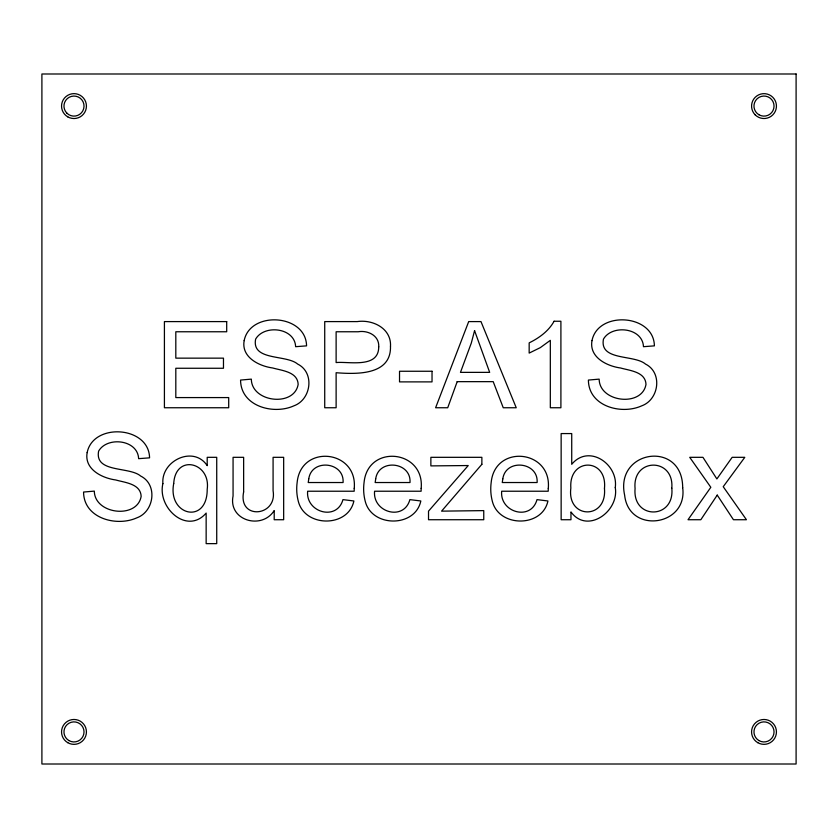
<?xml version="1.0" encoding="UTF-8"?>
<svg xmlns="http://www.w3.org/2000/svg" width="838" height="838" viewBox="0 0 838 838"><rect width="100%" height="100%" fill="white"/><g stroke="black" fill="none" stroke-linecap="round" stroke-linejoin="round"><path stroke-width="1.26" d="M243.638 491.927C237.887 520.388 277.525 516.679 273.083 490.754L273.083 457.318L283.663 457.318L283.663 519.728L274.204 519.728L274.204 510.562C261.844 530.245 228.03 520.555 233.069 495.981L233.069 457.318L243.638 457.318L243.638 491.927M354.233 488.407L354.181 491.225L307.64 491.225C305.577 512.427 336.981 521.446 342.952 499.626L353.887 500.977C348.283 527.605 305.304 527.552 298.412 501.7A48.698 48.698 0 0 1 297.155 482.384C300.947 443.794 357.847 449.807 354.233 488.407M421.168 488.407L421.116 491.225L374.576 491.225C372.512 512.427 403.916 521.446 409.887 499.626L420.823 500.977C415.219 527.605 372.24 527.552 365.337 501.7A48.698 48.698 0 0 1 364.08 482.384C367.882 443.794 424.782 449.807 421.168 488.407M548.282 488.407L548.22 491.225L501.679 491.225C499.616 512.427 531.03 521.446 537.001 499.626L547.926 500.977C542.322 527.605 499.343 527.552 492.451 501.7A48.698 48.698 0 0 1 491.194 482.384C494.986 443.794 551.896 449.807 548.282 488.407M682.677 487.643C687.925 526.159 628.825 534.529 624.624 495.132C614.757 449.66 682.645 439.96 682.677 487.643M173.717 483.495C167.422 515.548 207.311 525.07 207.206 489.287C210.935 462.356 175.519 453.431 173.717 483.495M671.804 488.166C674.957 519.602 632.281 520.052 635.078 488.523C632.114 457.59 674.349 457.213 671.804 488.166M604.46 488.46C607.246 520.094 566.718 519.392 570.846 488.051C568.583 457.37 607.56 457.433 604.46 488.46M162.886 483.599C157.125 507.797 187.115 535.178 206.148 513.086L206.148 543.642L216.728 543.642L216.728 457.318L207.206 457.318L207.206 465.656C193.725 445.114 160.948 460.575 162.886 483.599M615.27 487.58C619.366 511.431 587.197 534.435 570.961 511.913L570.961 519.728L561.146 519.728L561.146 433.571L571.726 433.571L571.726 464.304C588.789 443.648 618.517 464.126 615.27 487.58M378.724 346.869C378.755 368.71 348.818 361.293 336.122 362.561L336.122 331.764L358.161 331.764C367.882 330.046 379.488 335.703 378.724 346.869M87.152 452.614C84.104 469.207 101.953 478.089 115.707 479.965C124.998 482.615 140.616 483.756 141.151 496.337C137.296 519.309 94.568 514.396 94.317 491.11L83.57 492.042C83.674 518.313 116.492 527.081 136.898 517.811C154.202 511.578 157.953 484.584 140.648 476.036C129.335 466.316 94.453 473.114 98.612 451.148C107.044 436.231 137.799 439.479 138.626 458.669L149.562 457.841C149.07 426.008 93.165 422.352 87.152 452.614M244.162 340.626C241.103 357.229 258.963 366.112 272.717 367.987C282.008 370.637 297.616 371.779 298.16 384.359C294.295 407.331 251.568 402.418 251.327 379.132L240.569 380.064C240.684 406.336 273.502 415.103 293.897 405.833C311.212 399.6 314.962 372.606 297.647 364.059C286.334 354.338 251.463 361.136 255.611 339.17C264.043 324.254 294.798 327.501 295.636 346.691L306.561 345.864C306.079 314.03 250.174 310.374 244.162 340.626M591.995 340.626C588.936 357.229 606.796 366.112 620.549 367.987C629.841 370.637 645.449 371.779 645.993 384.359C642.128 407.331 599.4 402.418 599.16 379.132L588.402 380.064C588.517 406.336 621.335 415.103 641.73 405.833C659.035 399.6 662.785 372.606 645.48 364.059C634.167 354.338 599.285 361.136 603.444 339.17C611.876 324.254 642.631 327.501 643.469 346.691L654.394 345.864C653.912 314.03 598.007 310.374 591.995 340.626M390.487 346.513C391.168 375.476 356.119 374.282 336.122 372.721L336.122 407.75L324.725 407.75L324.725 321.593L357.218 321.593C372.91 319.268 391.65 328.559 390.487 346.513M308.761 478.907L308.227 482.531L343.077 482.531C344.533 461.78 311.589 458.292 308.761 478.907M375.696 478.907L375.162 482.531L410.002 482.531C411.458 461.78 378.525 458.292 375.696 478.907M502.8 478.907L502.266 482.531L537.116 482.531C538.572 461.78 505.639 458.292 502.8 478.907M474.57 330.643L471.312 343.046L460.471 372.365L489.675 372.365L474.57 330.643M457.181 381.657L447.722 407.75L435.613 407.75L468.693 321.593L480.981 321.593L516.239 407.75L503.25 407.75L493.205 381.657L457.181 381.657M554.086 321.247C548.628 331.104 539.117 337.997 529.166 342.868L529.166 353.091L540.301 347.634L550.325 340.343L550.325 407.75L560.905 407.75L560.905 321.247L554.086 321.247M717.234 495.101L700.83 519.728L688.019 519.728L710.823 487.287L689.726 457.318L702.946 457.318L716.878 478.938L732.161 457.318L744.793 457.318L723.225 486.7L746.438 519.728L733.449 519.728L717.234 495.101M481.871 464.304L441.563 511.149L483.756 510.614L483.756 519.728L428.522 519.728L428.522 511.149L468.243 465.54L430.868 465.897L430.868 457.318L481.871 457.318L481.871 464.304M796.1 73.995L41.9 73.995L41.9 764.005L796.1 764.005L796.1 73.995M226.7 321.593L164.416 321.593L164.416 407.75L228.701 407.75L228.701 397.579L175.812 397.579L175.812 368.259L223.474 368.259L223.474 358.151L175.812 358.151L175.812 331.764L226.7 331.764L226.7 321.593M432.031 371.255L399.527 371.255L399.527 381.887L432.031 381.887L432.031 371.255M66.904 113.182A10.025 10.025 0 0 0 83.685 108.678A10.025 10.025 0 0 0 71.398 96.401A10.025 10.025 0 0 0 66.904 113.182M68.978 740.603A10.025 10.025 0 0 0 84.02 731.909A10.025 10.025 0 0 0 68.978 723.225A10.025 10.025 0 0 0 68.978 740.603M758.987 114.775A10.025 10.025 0 0 0 774.04 106.091A10.025 10.025 0 0 0 758.987 97.397A10.025 10.025 0 0 0 758.987 114.775M758.987 740.603A10.025 10.025 0 0 0 774.04 731.909A10.025 10.025 0 0 0 758.987 723.225A10.025 10.025 0 0 0 758.987 740.603M757.793 742.688A12.434 12.434 0 0 0 776.438 731.909A12.434 12.434 0 0 0 757.793 721.141A12.434 12.434 0 0 0 757.793 742.688M67.773 116.859A12.434 12.434 0 0 0 86.429 106.091A12.434 12.434 0 0 0 67.773 95.312A12.434 12.434 0 0 0 67.773 116.859M67.773 742.688A12.434 12.434 0 0 0 86.429 731.909A12.434 12.434 0 0 0 67.773 721.141A12.434 12.434 0 0 0 67.773 742.688M755.216 114.879A12.434 12.434 0 0 0 776.019 109.307A12.434 12.434 0 0 0 760.789 94.076A12.434 12.434 0 0 0 755.216 114.879"/></g></svg>
